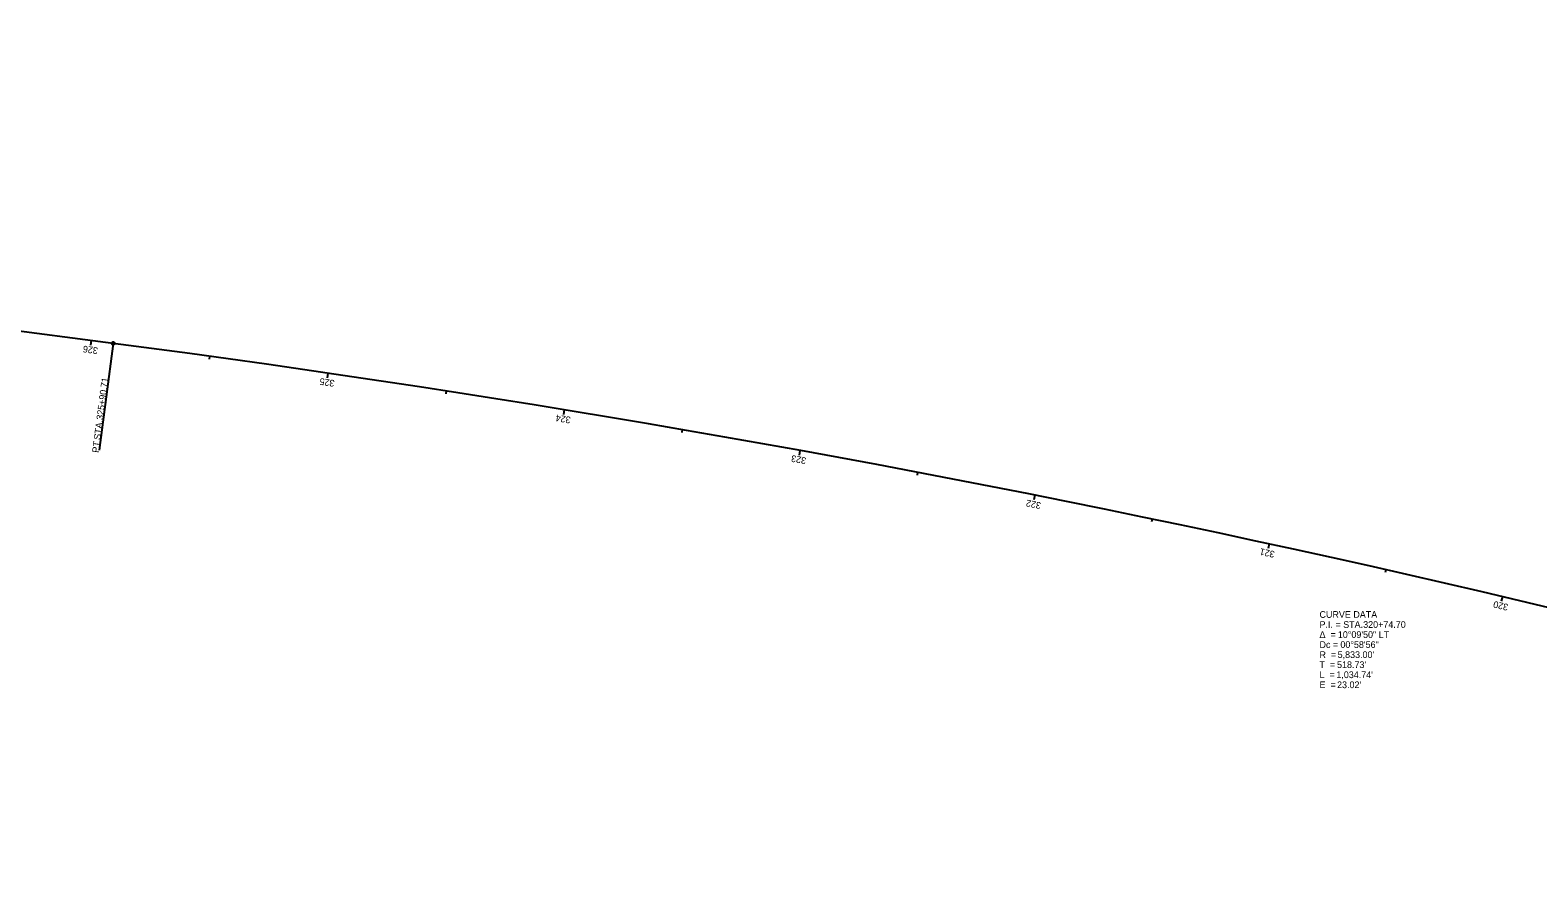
# Model space of a CAD drawing. Extents: x 251248 to 253468, y 525840 to 526303.
# Drawn here: x 252227 to 252857, y 525947 to 526302 of the extents above; entities that cross this region are included whole.
import ezdxf

# ---------------------------------------------------------------- set-up
doc = ezdxf.new("R2010")
doc.units = 0
for name, color, linetype in [('GE_P_Alignment', 7, 'Continuous'), ('GE_P_Alignment_100_Cardinal_Points', 7, 'Continuous'), ('GE_P_Alignment_100_Curve_Data', 7, 'Continuous'), ('GE_P_Alignment_100_Stations', 7, 'Continuous')]:
    doc.layers.add(name, color=color, linetype=linetype)

msp = doc.modelspace()

# ---------------------------------------------------------------- linework, layer by layer
at = {"layer": 'GE_P_Alignment'}
msp.add_line((252261.7, 526171.02), (251256.91, 526301.95), dxfattribs=at)
msp.add_arc((251508.01, 520386.92), 5833, 72.412051, 82.575953, dxfattribs=at)
msp.add_arc((251508.01, 520386.92), 5833, 72.412051, 82.575953, dxfattribs=at)
at = {"layer": 'GE_P_Alignment_100_Cardinal_Points'}
msp.add_line((252261.7, 526171.02), (252255.89, 526126.4), dxfattribs=at)
msp.add_circle((252261.7, 526171.02), 0.6, dxfattribs=at)
at = {"layer": 'GE_P_Alignment_100_Stations'}
for p, q in [((252252.49, 526172.22), (252252.23, 526170.24)), ((252302.05, 526165.62), (252301.89, 526164.43)), ((252351.55, 526158.6), (252351.27, 526156.62)), ((252401, 526151.16), (252400.81, 526149.97)), ((252450.37, 526143.29), (252450.05, 526141.32)), ((252499.68, 526135), (252499.48, 526133.82)), ((252548.92, 526126.29), (252548.56, 526124.32)), ((252598.08, 526117.16), (252597.85, 526115.98)), ((252647.15, 526107.6), (252646.76, 526105.64)), ((252696.15, 526097.63), (252695.91, 526096.45)), ((252745.06, 526087.24), (252744.63, 526085.28)), ((252793.87, 526076.42), (252793.61, 526075.25)), ((252842.6, 526065.19), (252842.14, 526063.24))]:
    msp.add_line(p, q, dxfattribs=at)

# ---------------------------------------------------------------- texts
at = {"layer": 'GE_P_Alignment_100_Cardinal_Points'}
for s, p in [('325+90.71', (252257.48, 526138.95)), (' STA. ', (252256.26, 526129.58)), ('PT', (252255.69, 526125.2))]:
    msp.add_text(s, height=2.8, rotation=82.57595, dxfattribs=at).set_placement(p)
at = {"layer": 'GE_P_Alignment_100_Curve_Data'}
for s, p in [('CURVE DATA', (252766.14, 526056.34)), ('Δ  = ', (252766.14, 526047.94)), ('P.I. = STA. ', (252766.14, 526052.14)), ('10°09\'50" LT', (252773.81, 526047.94)), ('320+74.70', (252784.4, 526052.14)), ('Dc = ', (252766.14, 526043.74)), ('00°58\'56"', (252774.87, 526043.74)), ('T  = ', (252766.14, 526035.34)), ('R  = ', (252766.14, 526039.54)), ("518.73'", (252773.47, 526035.34)), ("5,833.00'", (252773.72, 526039.54)), ('L  = ', (252766.14, 526031.14)), ("1,034.74'", (252773.18, 526031.14)), ('E  = ', (252766.14, 526026.94)), ("23.02'", (252773.48, 526026.94))]:
    msp.add_text(s, height=2.8, dxfattribs=at).set_placement(p)
at = {"layer": 'GE_P_Alignment_100_Stations'}
for s, rotation, p in [('326', 172.57595, (252255.5, 526169.31)), ('325', 171.68498, (252354.46, 526155.65)), ('324', 170.70271, (252453.2, 526140.3)), ('323', 169.72044, (252551.69, 526123.25)), ('322', 168.73817, (252649.88, 526104.51)), ('321', 167.7559, (252747.61, 526084.12)), ('320', 166.77363, (252845.28, 526061.99))]:
    msp.add_text(s, height=2.8, rotation=rotation, dxfattribs=at).set_placement(p)

doc.saveas('drawing.dxf')
